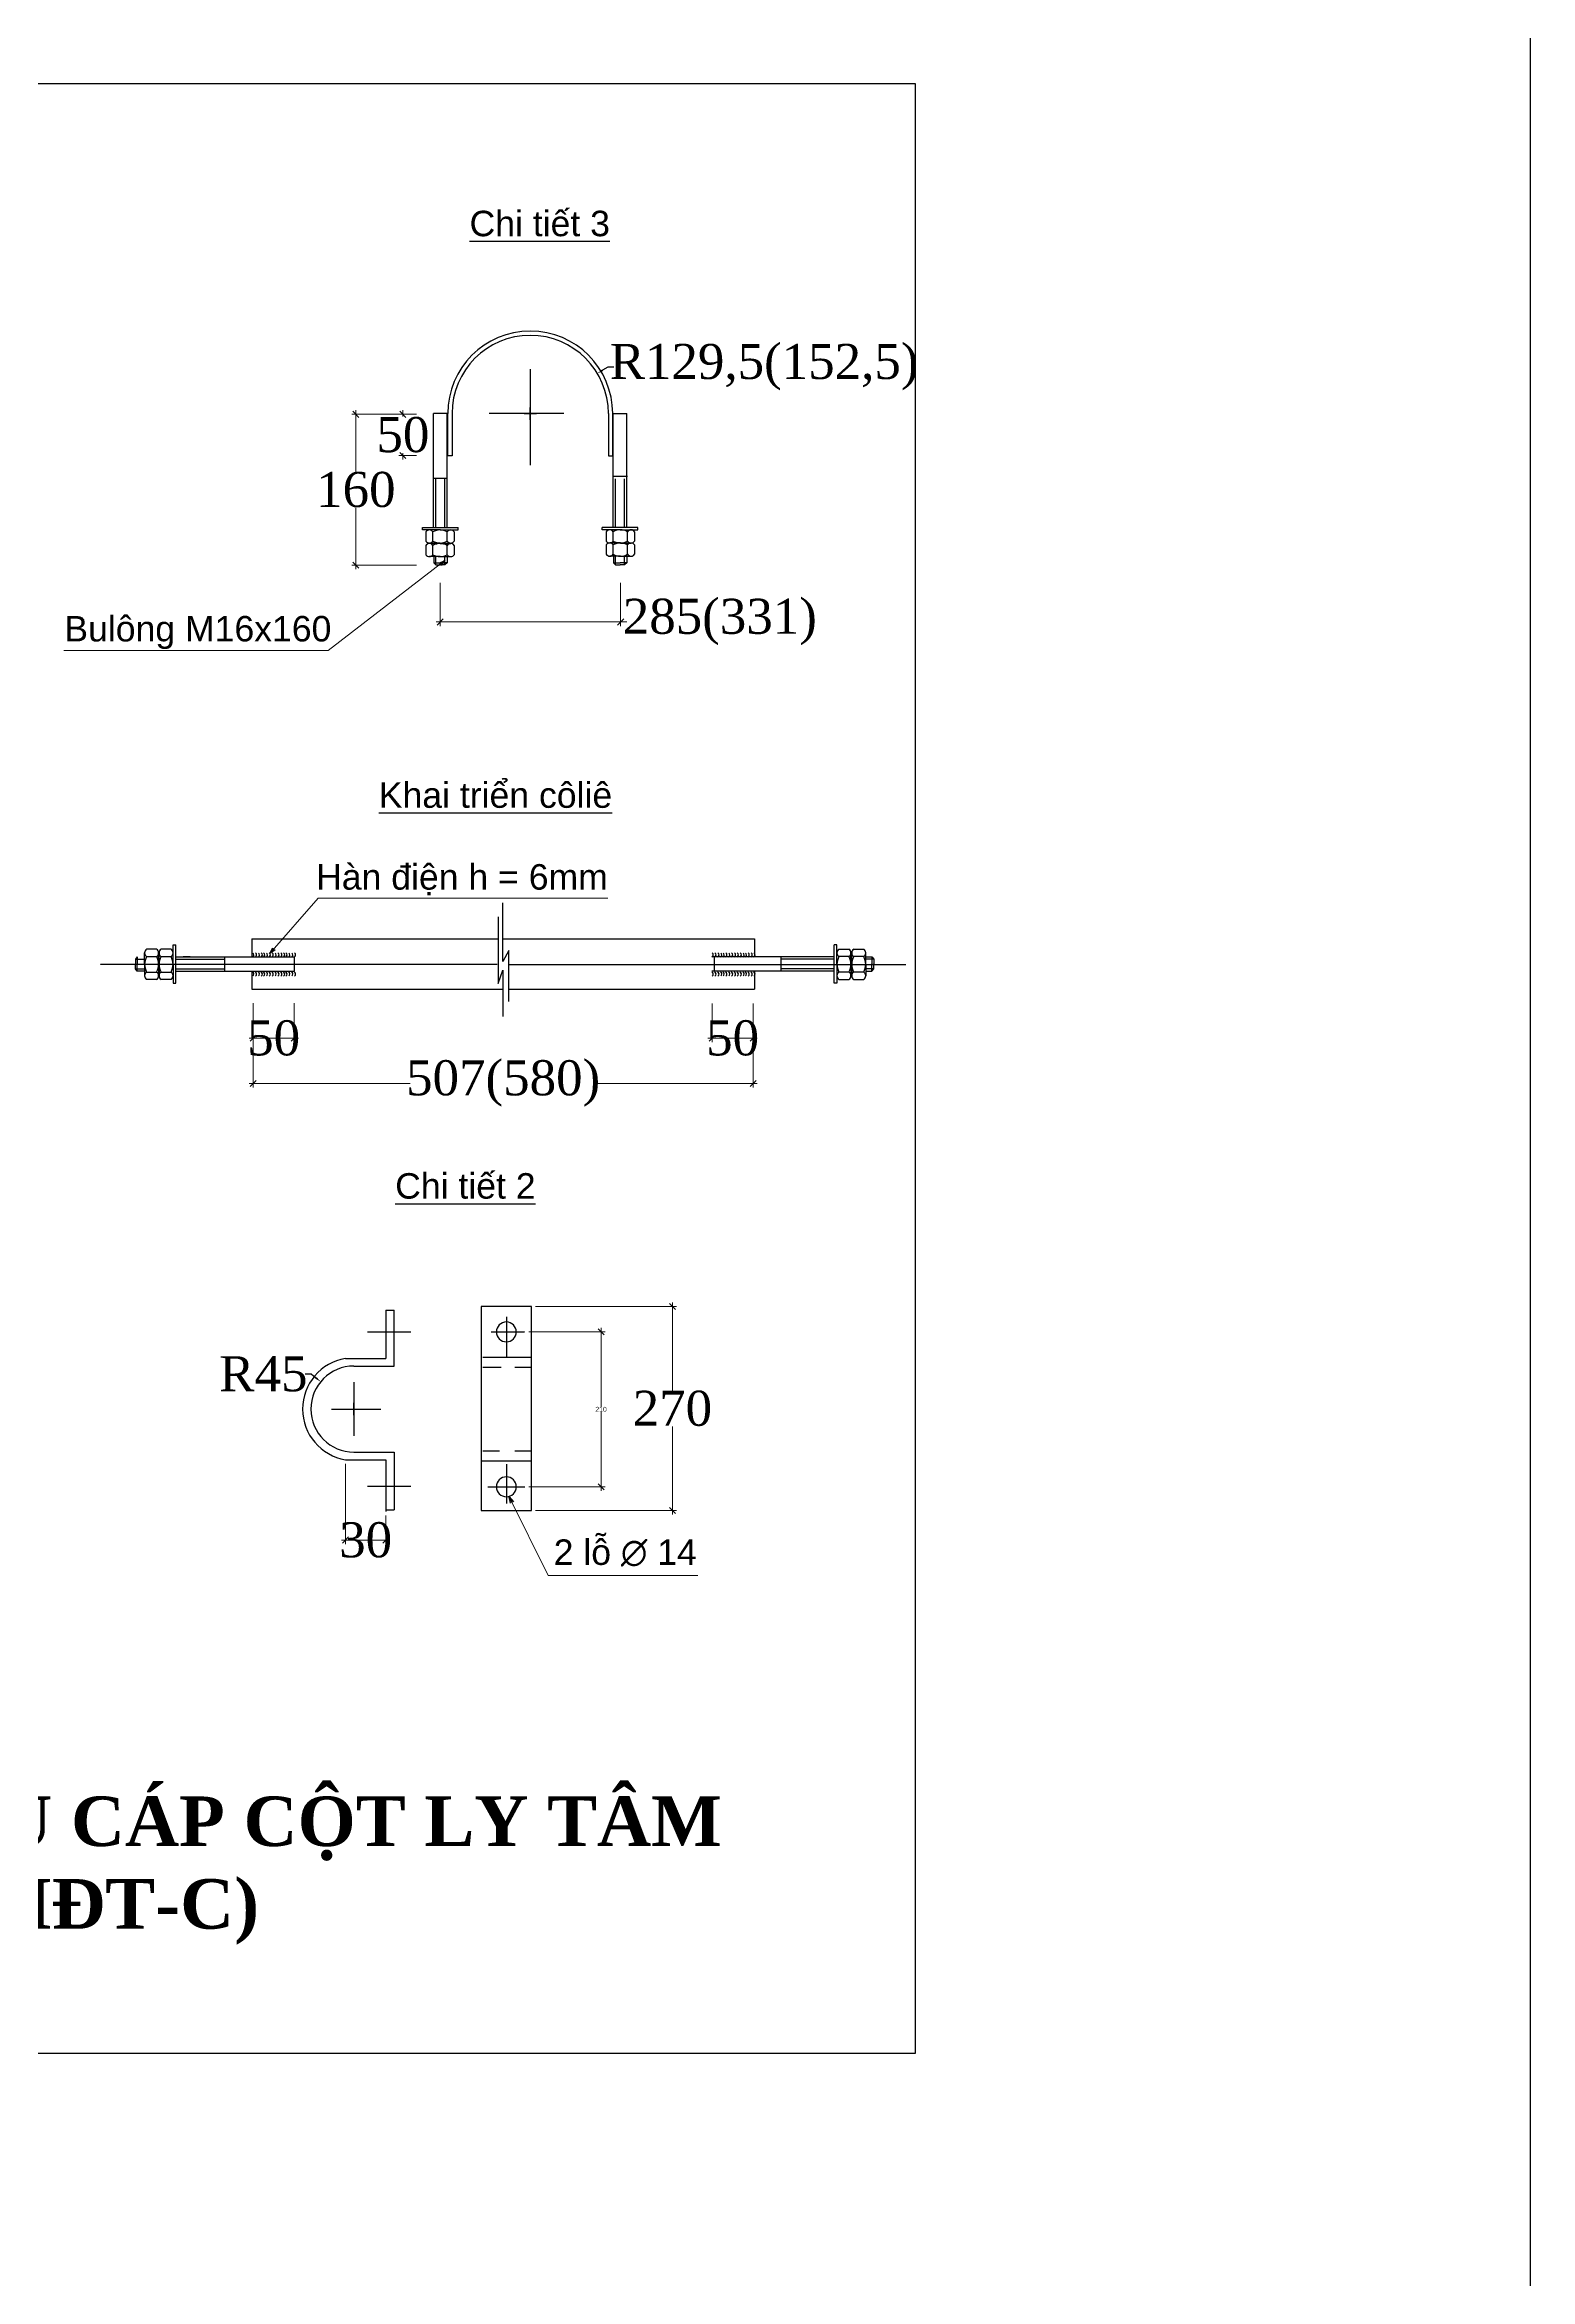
# Model space of a CAD drawing. Header units: inches. Extents: x -246336 to 136055, y -106871 to 69513.
# Drawn here: x -156607 to -152962, y -39723 to -34241 of the extents above; entities that cross this region are included whole.
import ezdxf

# ---------------------------------------------------------------- set-up
doc = ezdxf.new("R2010")
doc.units = ezdxf.units.IN
doc.header["$MEASUREMENT"] = 0
doc.linetypes.add('CENTER', pattern=[2, 1.25, -0.25, 0.25, -0.25])
doc.layers.add('kichthuoc', color=7, linetype='Continuous')
doc.styles.add('Kten', font='Vtimen.ttf')
doc.styles.get("Standard").update_dxf_attribs({"font": 'VNTIME_0.TTF', "height": 86})
doc.styles.add('VU', font='arial.ttf', dxfattribs={"height": 12})
doc.dimstyles.get("Standard").update_dxf_attribs({"dimtxt": 0.18, "dimasz": 15, "dimexe": 10, "dimexo": 10, "dimgap": 0.09, "dimtad": 0, "dimtih": 1, "dimtoh": 1, "dimdec": 0, "dimzin": 0, "dimdsep": 32, "dimtxsty": 'Standard', "dimblk": 'OBLIQUE', "dimcen": 15, "dimdle": 10, "dimclrd": 3, "dimclre": 3, "dimclrt": 3, "dimadec": 0, "dimazin": 0, "dimtfac": 1, "dimtdec": 0, "dimtofl": 0, "dimtmove": 0, "dimatfit": 3, "dimldrblk": 'OPEN30', "dimfxl": 1, "dimtolj": 1, "dimtzin": 0, "dimlwd": 0, "dimlwe": 0, "dimarcsym": 0})

# ---------------------------------------------------------------- blocks, each defined once
blk = doc.blocks.new('_OBLIQUE')
at = {"color": 0, "linetype": 'ByBlock'}
blk.add_line((-0.5, -0.5), (0.5, 0.5), dxfattribs=at)
blk = doc.blocks.new('*D255')
at = {"color": 3, "lineweight": 0}
for p, q in [((-155066.6, -37326.6), (-155066.6, -37542.7)), ((-155402.3, -37336.6), (-155056.6, -37336.6)), ((-155066.6, -37846.8), (-155066.6, -37630.7)), ((-155402.3, -37836.8), (-155056.6, -37836.8))]:
    blk.add_line(p, q, dxfattribs=at)
at = {"layer": 'Defpoints', "color": 0}
for p in [(-155412.3, -37336.6), (-155412.3, -37836.8), (-155066.6, -37836.8)]:
    blk.add_point(p, dxfattribs=at)
at = {"color": 3, "lineweight": 0, "xscale": 15, "yscale": 15, "zscale": 15}
for p, rotation in [((-155066.6, -37336.6), 90), ((-155066.6, -37836.8), 270)]:
    blk.add_blockref('_OBLIQUE', p, dxfattribs=dict(at, rotation=rotation))
at = {"color": 3, "insert": (-155066.6, -37586.7), "char_height": 86, "attachment_point": 5}
blk.add_mtext('\\A1;270', dxfattribs=at)
blk = doc.blocks.new('_Open30')
at = {"color": 0, "linetype": 'ByBlock', "lineweight": -2}
for p, q in [((-1, 0.27), (0, 0)), ((0, 0), (-1, -0.27)), ((0, 0), (-1, 0))]:
    blk.add_line(p, q, dxfattribs=at)
blk = doc.blocks.new('*D256')
at = {"color": 3, "lineweight": 0}
for p, q in [((-155418.8, -37398.7), (-155231.6, -37398.7)), ((-155241.6, -37388.7), (-155241.6, -37582.5)), ((-155241.6, -37788.7), (-155241.6, -37594.9)), ((-155418.8, -37778.7), (-155231.6, -37778.7))]:
    blk.add_line(p, q, dxfattribs=at)
at = {"layer": 'Defpoints', "color": 0}
for p in [(-155428.8, -37398.7), (-155428.8, -37778.7), (-155241.6, -37778.7)]:
    blk.add_point(p, dxfattribs=at)
at = {"color": 3, "lineweight": 0, "xscale": 15, "yscale": 15, "zscale": 15}
for p, rotation in [((-155241.6, -37398.7), 90), ((-155241.6, -37778.7), 270)]:
    blk.add_blockref('_OBLIQUE', p, dxfattribs=dict(at, rotation=rotation))
at = {"color": 3, "insert": (-155241.6, -37588.7), "char_height": 12, "attachment_point": 5, "style": 'VU'}
blk.add_mtext('\\A1;210', dxfattribs=at)
blk = doc.blocks.new('*D257')
at = {"color": 3, "lineweight": 0}
for p, q in [((-155868.5, -37722.3), (-155868.5, -37919.3)), ((-155769.8, -37849.1), (-155769.8, -37919.3)), ((-155878.5, -37909.3), (-155759.8, -37909.3))]:
    blk.add_line(p, q, dxfattribs=at)
at = {"layer": 'Defpoints', "color": 0}
for p in [(-155868.5, -37712.3), (-155769.8, -37839.1), (-155769.8, -37909.3)]:
    blk.add_point(p, dxfattribs=at)
at = {"color": 3, "lineweight": 0, "xscale": 15, "yscale": 15, "zscale": 15, "rotation": 180}
blk.add_blockref('_OBLIQUE', (-155868.5, -37909.3), dxfattribs=at)
at = {"color": 3, "lineweight": 0, "xscale": 15, "yscale": 15, "zscale": 15}
blk.add_blockref('_OBLIQUE', (-155769.8, -37909.3), dxfattribs=at)
at = {"color": 3, "insert": (-155819.1, -37909.3), "char_height": 86, "attachment_point": 5}
blk.add_mtext('\\A1;30', dxfattribs=at)
blk = doc.blocks.new('*D258')
at = {"color": 8, "linetype": 'ByBlock', "lineweight": 0}
for p, q in [((-156095.3, -36592.7), (-156095.3, -36799.3)), ((-154868.3, -36592.7), (-154868.3, -36799.3)), ((-156105.3, -36789.3), (-155710.1, -36789.3)), ((-154858.3, -36789.3), (-155253.5, -36789.3))]:
    blk.add_line(p, q, dxfattribs=at)
at = {"layer": 'Defpoints', "color": 0, "linetype": 'ByBlock'}
for p in [(-156095.3, -36582.7), (-154868.3, -36582.7), (-154868.3, -36789.3)]:
    blk.add_point(p, dxfattribs=at)
at = {"color": 8, "linetype": 'ByBlock', "lineweight": 0, "xscale": 15, "yscale": 15, "zscale": 15, "rotation": 180}
blk.add_blockref('_OBLIQUE', (-156095.3, -36789.3), dxfattribs=at)
at = {"color": 8, "linetype": 'ByBlock', "lineweight": 0, "xscale": 15, "yscale": 15, "zscale": 15}
blk.add_blockref('_OBLIQUE', (-154868.3, -36789.3), dxfattribs=at)
at = {"color": 3, "linetype": 'ByBlock', "insert": (-155481.8, -36789.3), "char_height": 86, "attachment_point": 5}
blk.add_mtext('\\A1;507(580)', dxfattribs=at)
blk = doc.blocks.new('*D261')
at = {"color": 8}
for p, q in [((-155967.7, -37501.9), (-155952.7, -37501.9)), ((-155952.7, -37501.9), (-155941.1, -37511.4)), ((-155862.9, -37588), (-155832.9, -37588)), ((-155847.9, -37603), (-155847.9, -37573))]:
    blk.add_line(p, q, dxfattribs=at)
blk.add_solid([(-155939.5, -37509.5), (-155942.7, -37513.4), (-155929.5, -37521)], dxfattribs=at)
at = {"layer": 'Defpoints', "color": 0}
for p in [(-155929.5, -37521), (-155847.9, -37588)]:
    blk.add_point(p, dxfattribs=at)
at = {"color": 3, "insert": (-156070.1, -37501.9), "char_height": 86, "attachment_point": 5}
blk.add_mtext('\\A1;R45', dxfattribs=at)
blk = doc.blocks.new('*D262')
at = {"color": 8, "linetype": 'ByBlock', "lineweight": 0}
for p, q in [((-156095.3, -36592.6), (-156095.3, -36688)), ((-155994.3, -36592.6), (-155994.3, -36688)), ((-156105.3, -36678), (-155984.3, -36678))]:
    blk.add_line(p, q, dxfattribs=at)
at = {"layer": 'Defpoints', "color": 0, "linetype": 'ByBlock'}
for p in [(-156095.3, -36582.6), (-155994.3, -36582.6), (-155994.3, -36678)]:
    blk.add_point(p, dxfattribs=at)
at = {"color": 8, "linetype": 'ByBlock', "lineweight": 0, "xscale": 15, "yscale": 15, "zscale": 15, "rotation": 180}
blk.add_blockref('_OBLIQUE', (-156095.3, -36678), dxfattribs=at)
at = {"color": 8, "linetype": 'ByBlock', "lineweight": 0, "xscale": 15, "yscale": 15, "zscale": 15}
blk.add_blockref('_OBLIQUE', (-155994.3, -36678), dxfattribs=at)
at = {"color": 3, "linetype": 'ByBlock', "insert": (-156044.8, -36678), "char_height": 86, "attachment_point": 5}
blk.add_mtext('\\A1;50', dxfattribs=at)
blk = doc.blocks.new('*D246')
at = {"color": 8, "linetype": 'ByBlock', "lineweight": 0}
for p, q in [((-154969.3, -36592.9), (-154969.3, -36688)), ((-154868.3, -36592.9), (-154868.3, -36688)), ((-154858.3, -36678), (-154979.3, -36678))]:
    blk.add_line(p, q, dxfattribs=at)
at = {"layer": 'Defpoints', "color": 0, "linetype": 'ByBlock'}
for p in [(-154969.3, -36582.9), (-154868.3, -36582.9), (-154969.3, -36678)]:
    blk.add_point(p, dxfattribs=at)
at = {"color": 8, "linetype": 'ByBlock', "lineweight": 0, "xscale": 15, "yscale": 15, "zscale": 15, "rotation": 180}
blk.add_blockref('_OBLIQUE', (-154969.3, -36678), dxfattribs=at)
at = {"color": 8, "linetype": 'ByBlock', "lineweight": 0, "xscale": 15, "yscale": 15, "zscale": 15}
blk.add_blockref('_OBLIQUE', (-154868.3, -36678), dxfattribs=at)
at = {"color": 3, "linetype": 'ByBlock', "insert": (-154918.8, -36678), "char_height": 86, "attachment_point": 5}
blk.add_mtext('\\A1;50', dxfattribs=at)
blk = doc.blocks.new('*D247')
at = {"color": 8, "linetype": 'ByBlock'}
for p, q in [((-155225, -35031.9), (-155237.9, -35039.6)), ((-155210, -35031.9), (-155225, -35031.9)), ((-155415.4, -35161), (-155415.4, -35131)), ((-155430.4, -35146), (-155400.4, -35146))]:
    blk.add_line(p, q, dxfattribs=at)
blk.add_solid([(-155239.2, -35037.4), (-155236.6, -35041.7), (-155250.7, -35047.3)], dxfattribs=at)
at = {"layer": 'Defpoints', "color": 0, "linetype": 'ByBlock'}
for p in [(-155250.7, -35047.3), (-155415.4, -35146)]:
    blk.add_point(p, dxfattribs=at)
at = {"color": 3, "linetype": 'ByBlock', "insert": (-154841.7, -35031.9), "char_height": 86, "attachment_point": 5}
blk.add_mtext('\\A1;R129,5(152,5)', dxfattribs=at)
blk = doc.blocks.new('*D248')
at = {"color": 8, "linetype": 'ByBlock', "lineweight": 0}
for p, q in [((-155636.3, -35561.3), (-155636.3, -35667.1)), ((-155193.6, -35561.3), (-155193.6, -35667.1)), ((-155646.3, -35657.1), (-155193.6, -35657.1)), ((-155193.6, -35657.1), (-155178.6, -35657.1))]:
    blk.add_line(p, q, dxfattribs=at)
at = {"layer": 'Defpoints', "color": 0, "linetype": 'ByBlock'}
for p in [(-155636.3, -35551.3), (-155193.6, -35551.3), (-155193.6, -35657.1)]:
    blk.add_point(p, dxfattribs=at)
at = {"color": 8, "linetype": 'ByBlock', "lineweight": 0, "xscale": 15, "yscale": 15, "zscale": 15, "rotation": 180}
blk.add_blockref('_OBLIQUE', (-155636.3, -35657.1), dxfattribs=at)
at = {"color": 8, "linetype": 'ByBlock', "lineweight": 0, "xscale": 15, "yscale": 15, "zscale": 15}
blk.add_blockref('_OBLIQUE', (-155193.6, -35657.1), dxfattribs=at)
at = {"color": 3, "linetype": 'ByBlock', "insert": (-154950.2, -35657.1), "char_height": 86, "attachment_point": 5}
blk.add_mtext('\\A1;285(331)', dxfattribs=at)
blk = doc.blocks.new('*D249')
at = {"color": 8, "linetype": 'ByBlock', "lineweight": 0}
for p, q in [((-155843.2, -35137.6), (-155843.2, -35288.2)), ((-155694.5, -35147.6), (-155853.2, -35147.6)), ((-155843.2, -35527.7), (-155843.2, -35377)), ((-155694.5, -35517.7), (-155853.2, -35517.7))]:
    blk.add_line(p, q, dxfattribs=at)
at = {"layer": 'Defpoints', "color": 0, "linetype": 'ByBlock'}
for p in [(-155684.5, -35147.6), (-155843.2, -35517.7), (-155684.5, -35517.7)]:
    blk.add_point(p, dxfattribs=at)
at = {"color": 8, "linetype": 'ByBlock', "lineweight": 0, "xscale": 15, "yscale": 15, "zscale": 15}
for p, rotation in [((-155843.2, -35147.6), 90), ((-155843.2, -35517.7), 270)]:
    blk.add_blockref('_OBLIQUE', p, dxfattribs=dict(at, rotation=rotation))
at = {"color": 3, "linetype": 'ByBlock', "insert": (-155843.2, -35332.6), "char_height": 86, "attachment_point": 5}
blk.add_mtext('\\A1;160', dxfattribs=at)
blk = doc.blocks.new('*D250')
at = {"color": 8, "linetype": 'ByBlock', "lineweight": 0}
for p, q in [((-155727.7, -35137.6), (-155727.7, -35153.3)), ((-155694.4, -35147.6), (-155737.7, -35147.6)), ((-155694.4, -35248.5), (-155737.7, -35248.5)), ((-155727.7, -35258.5), (-155727.7, -35242.8))]:
    blk.add_line(p, q, dxfattribs=at)
at = {"layer": 'Defpoints', "color": 0, "linetype": 'ByBlock'}
for p in [(-155684.4, -35147.6), (-155727.7, -35248.5), (-155684.4, -35248.5)]:
    blk.add_point(p, dxfattribs=at)
at = {"color": 8, "linetype": 'ByBlock', "lineweight": 0, "xscale": 15, "yscale": 15, "zscale": 15}
for p, rotation in [((-155727.7, -35147.6), 90), ((-155727.7, -35248.5), 270)]:
    blk.add_blockref('_OBLIQUE', p, dxfattribs=dict(at, rotation=rotation))
at = {"color": 3, "linetype": 'ByBlock', "insert": (-155727.7, -35198.1), "char_height": 86, "attachment_point": 5}
blk.add_mtext('\\A1;50', dxfattribs=at)

msp = doc.modelspace()

# ---------------------------------------------------------------- linework, layer by layer
at = {"color": 1}
msp.add_line((-158848.649, -34335.837), (-154470.802, -34335.837), dxfattribs=at)
at = {"color": 4, "linetype": 'CENTER'}
for p, q in [((-155415.364, -35037.054), (-155415.364, -35272.561)), ((-155333.14, -35145.978), (-155515.995, -35145.978)), ((-155496.718, -36497.416), (-156470.855, -36497.416)), ((-155467.883, -36497.416), (-154493.746, -36497.416))]:
    msp.add_line(p, q, dxfattribs=at)
for p, q in [((-155652.317, -35425.189), (-155652.317, -35145.876)), ((-155619.117, -35145.876), (-155652.317, -35145.876)), ((-155619.117, -35425.189), (-155619.117, -35145.876)), ((-155617.676, -35249.728), (-155617.676, -35145.978)), ((-155607.301, -35145.978), (-155607.301, -35249.728)), ((-155223.426, -35145.978), (-155223.426, -35249.728)), ((-155213.051, -35249.728), (-155213.051, -35145.978)), ((-155211.61, -35424.938), (-155211.61, -35145.876)), ((-155211.61, -35145.876), (-155178.41, -35145.876)), ((-155178.41, -35424.938), (-155178.41, -35145.876)), ((-155607.301, -35249.728), (-155617.676, -35249.728)), ((-155223.426, -35249.728), (-155213.051, -35249.728)), ((-155679.436, -35425.189), (-155591.999, -35425.189)), ((-155679.436, -35431.457), (-155679.436, -35425.189)), ((-155635.717, -35431.457), (-155679.436, -35431.457)), ((-155671.259, -35435.961), (-155671.259, -35458.794)), ((-155636.522, -35431.297), (-155662.698, -35431.297)), ((-155636.522, -35463.458), (-155662.698, -35463.458)), ((-155636.522, -35464.67), (-155662.698, -35464.67)), ((-155654.114, -35458.794), (-155654.114, -35435.961)), ((-155654.114, -35458.794), (-155654.114, -35435.961)), ((-155636.522, -35431.297), (-155610.346, -35431.297)), ((-155636.522, -35463.458), (-155610.346, -35463.458)), ((-155636.522, -35464.67), (-155610.346, -35464.67)), ((-155635.717, -35431.457), (-155591.999, -35431.457)), ((-155618.93, -35458.794), (-155618.93, -35435.961)), ((-155601.785, -35435.961), (-155601.785, -35458.794)), ((-155591.999, -35431.457), (-155591.999, -35425.189)), ((-155238.728, -35431.206), (-155238.728, -35424.938)), ((-155151.291, -35424.938), (-155238.728, -35424.938)), ((-155195.01, -35431.206), (-155238.728, -35431.206)), ((-155228.942, -35435.709), (-155228.942, -35458.543)), ((-155228.942, -35468.165), (-155228.942, -35490.998)), ((-155194.205, -35431.045), (-155220.381, -35431.045)), ((-155194.205, -35463.207), (-155220.381, -35463.207)), ((-155194.205, -35463.5), (-155220.381, -35463.5)), ((-155211.797, -35458.543), (-155211.797, -35435.709)), ((-155211.797, -35490.998), (-155211.797, -35468.165)), ((-155195.01, -35431.206), (-155151.291, -35431.206)), ((-155194.205, -35431.045), (-155168.029, -35431.045)), ((-155194.205, -35463.207), (-155168.029, -35463.207)), ((-155194.205, -35463.5), (-155168.029, -35463.5)), ((-155176.613, -35458.543), (-155176.613, -35435.709)), ((-155176.613, -35458.543), (-155176.613, -35435.709)), ((-155176.613, -35490.998), (-155176.613, -35468.165)), ((-155176.613, -35490.998), (-155176.613, -35468.165)), ((-155159.468, -35435.709), (-155159.468, -35458.543)), ((-155159.468, -35468.165), (-155159.468, -35490.998)), ((-155151.291, -35431.206), (-155151.291, -35424.938)), ((-155671.259, -35469.334), (-155671.259, -35492.167)), ((-155636.522, -35496.831), (-155662.698, -35496.831)), ((-155654.114, -35492.167), (-155654.114, -35469.334)), ((-155654.114, -35492.167), (-155654.114, -35469.334)), ((-155651.941, -35496.375), (-155651.941, -35512.369)), ((-155651.941, -35512.369), (-155646.846, -35516.73)), ((-155651.941, -35512.369), (-155635.717, -35512.369)), ((-155646.846, -35516.73), (-155635.717, -35516.73)), ((-155636.522, -35496.831), (-155610.346, -35496.831)), ((-155619.494, -35512.369), (-155635.717, -35512.369)), ((-155624.589, -35516.73), (-155635.717, -35516.73)), ((-155619.494, -35512.369), (-155624.589, -35516.73)), ((-155619.494, -35496.375), (-155619.494, -35512.369)), ((-155618.93, -35492.167), (-155618.93, -35469.334)), ((-155601.785, -35469.334), (-155601.785, -35492.167)), ((-155194.205, -35495.662), (-155220.381, -35495.662)), ((-155211.233, -35496.375), (-155211.233, -35512.369)), ((-155211.233, -35512.369), (-155206.139, -35516.73)), ((-155211.233, -35512.369), (-155195.01, -35512.369)), ((-155206.139, -35516.73), (-155195.01, -35516.73)), ((-155178.786, -35512.369), (-155195.01, -35512.369)), ((-155183.881, -35516.73), (-155195.01, -35516.73)), ((-155194.205, -35495.662), (-155168.029, -35495.662)), ((-155178.786, -35512.369), (-155183.881, -35516.73)), ((-155178.786, -35496.375), (-155178.786, -35512.369)), ((-156291.706, -36496.151), (-156291.706, -36449.318)), ((-156291.706, -36449.318), (-156284.992, -36449.318)), ((-156284.992, -36542.983), (-156284.992, -36449.318)), ((-156098.254, -36434.469), (-155494.193, -36434.469)), ((-156098.254, -36434.469), (-156098.254, -36478.368)), ((-155482.3, -36434.469), (-154864.909, -36434.469)), ((-154864.909, -36434.469), (-154864.909, -36478.368)), ((-154669.555, -36542.983), (-154669.555, -36449.318)), ((-154662.841, -36449.318), (-154669.555, -36449.318)), ((-154662.841, -36496.151), (-154662.841, -36449.318)), ((-156379.41, -36478.771), (-156384.083, -36484.229)), ((-156384.083, -36484.229), (-156384.083, -36496.151)), ((-156384.083, -36508.072), (-156384.083, -36496.151)), ((-156379.41, -36513.53), (-156384.083, -36508.072)), ((-156379.41, -36478.771), (-156379.41, -36496.151)), ((-156379.41, -36513.53), (-156379.41, -36496.151)), ((-156361.573, -36497.013), (-156361.573, -36468.972)), ((-156361.573, -36497.013), (-156361.573, -36525.054)), ((-156332.116, -36459.801), (-156356.576, -36459.801)), ((-156356.576, -36478.168), (-156332.116, -36478.168)), ((-156327.12, -36497.013), (-156327.12, -36468.972)), ((-156327.12, -36497.013), (-156327.12, -36525.054)), ((-156325.988, -36497.013), (-156325.988, -36468.972)), ((-156325.988, -36497.013), (-156325.988, -36525.054)), ((-156296.531, -36459.801), (-156320.991, -36459.801)), ((-156320.991, -36478.168), (-156296.531, -36478.168)), ((-156291.706, -36496.151), (-156291.706, -36542.983)), ((-156291.535, -36497.013), (-156291.535, -36468.972)), ((-156291.535, -36497.013), (-156291.535, -36525.054)), ((-156284.992, -36478.368), (-155994.859, -36478.368)), ((-156249.75, -36478.771), (-156266.882, -36478.771)), ((-155994.859, -36478.368), (-155994.859, -36513.933)), ((-154669.555, -36478.368), (-154969.742, -36478.368)), ((-154964.379, -36478.368), (-154964.379, -36513.933)), ((-154663.013, -36497.013), (-154663.013, -36468.972)), ((-154663.013, -36497.013), (-154663.013, -36525.054)), ((-154662.841, -36496.151), (-154662.841, -36542.983)), ((-154658.016, -36459.801), (-154633.556, -36459.801)), ((-154633.556, -36478.168), (-154658.016, -36478.168)), ((-154628.56, -36497.013), (-154628.56, -36468.972)), ((-154628.56, -36497.013), (-154628.56, -36525.054)), ((-154626.774, -36497.013), (-154626.774, -36468.972)), ((-154626.774, -36497.013), (-154626.774, -36525.054)), ((-154621.778, -36459.801), (-154597.318, -36459.801)), ((-154597.318, -36478.168), (-154621.778, -36478.168)), ((-154592.322, -36497.013), (-154592.322, -36468.972)), ((-154592.322, -36478.771), (-154577.141, -36478.771)), ((-154592.322, -36497.013), (-154592.322, -36525.054)), ((-154577.141, -36478.771), (-154572.468, -36484.229)), ((-154577.141, -36478.771), (-154577.141, -36496.151)), ((-154577.141, -36513.53), (-154577.141, -36496.151)), ((-154577.141, -36513.53), (-154572.468, -36508.072)), ((-154572.468, -36484.229), (-154572.468, -36496.151)), ((-154572.468, -36508.072), (-154572.468, -36496.151)), ((-156362.278, -36513.53), (-156379.41, -36513.53)), ((-156356.576, -36515.858), (-156332.116, -36515.858)), ((-156356.576, -36515.858), (-156332.116, -36515.858)), ((-156332.116, -36534.225), (-156356.576, -36534.225)), ((-156320.991, -36515.858), (-156296.531, -36515.858)), ((-156320.991, -36515.858), (-156296.531, -36515.858)), ((-156296.531, -36534.225), (-156320.991, -36534.225)), ((-156291.706, -36542.983), (-156284.992, -36542.983)), ((-156284.992, -36513.933), (-155994.859, -36513.933)), ((-156098.254, -36513.933), (-156098.254, -36557.803)), ((-156098.254, -36557.803), (-155482.3, -36557.803)), ((-155467.883, -36557.803), (-154864.909, -36557.803)), ((-154669.555, -36513.933), (-154969.742, -36513.933)), ((-154864.909, -36513.933), (-154864.909, -36557.803)), ((-154662.841, -36542.983), (-154669.555, -36542.983)), ((-154633.556, -36515.858), (-154658.016, -36515.858)), ((-154633.556, -36515.858), (-154658.016, -36515.858)), ((-154658.016, -36534.225), (-154633.556, -36534.225)), ((-154597.318, -36515.858), (-154621.778, -36515.858)), ((-154597.318, -36515.858), (-154621.778, -36515.858)), ((-154621.778, -36534.225), (-154597.318, -36534.225)), ((-154592.322, -36513.53), (-154577.141, -36513.53)), ((-155769.806, -37345.178), (-155769.806, -37463.787)), ((-155769.806, -37345.178), (-155749.251, -37345.178)), ((-155749.251, -37482.411), (-155749.251, -37345.178)), ((-155535.64, -37336.582), (-155535.64, -37836.832)), ((-155412.307, -37336.582), (-155535.64, -37336.582)), ((-155412.307, -37836.832), (-155412.307, -37336.582)), ((-155868.473, -37463.787), (-155769.806, -37463.787)), ((-155847.917, -37482.411), (-155749.251, -37482.411)), ((-155531.529, -37460.678), (-155412.307, -37460.678)), ((-155868.473, -37712.285), (-155769.806, -37712.285)), ((-155847.917, -37693.661), (-155749.251, -37693.661)), ((-155769.806, -37712.285), (-155769.806, -37839.11)), ((-155749.251, -37693.661), (-155749.251, -37835.002)), ((-155535.64, -37715.394), (-155412.307, -37715.394)), ((-155769.806, -37835.002), (-155749.251, -37835.002)), ((-155535.64, -37836.832), (-155412.307, -37836.832))]:
    msp.add_line(p, q)
at = {"color": 4}
for p, q in [((-155176.815, -35299.98), (-155210.015, -35299.98)), ((-155653.912, -35304.328), (-155620.712, -35304.328)), ((-155646.846, -35425.189), (-155646.846, -35305.54)), ((-155624.589, -35425.189), (-155624.589, -35305.54)), ((-155206.139, -35424.938), (-155206.139, -35305.54)), ((-155183.881, -35424.938), (-155183.881, -35305.54)), ((-155646.846, -35516.73), (-155646.846, -35496.318)), ((-155624.589, -35516.73), (-155624.589, -35496.318)), ((-155206.139, -35516.73), (-155206.139, -35496.318)), ((-155183.881, -35516.73), (-155183.881, -35496.318)), ((-155494.193, -36380.775), (-155494.193, -36544.122)), ((-155482.3, -36489.809), (-155482.3, -36346.095)), ((-156384.083, -36484.229), (-156362.216, -36484.229)), ((-156384.083, -36508.072), (-156362.216, -36508.072)), ((-156284.992, -36484.229), (-156165.898, -36484.229)), ((-156284.992, -36508.072), (-156165.898, -36508.072)), ((-156164.599, -36513.933), (-156164.599, -36478.368)), ((-155467.883, -36462.7), (-155482.3, -36489.809)), ((-155467.883, -36588.446), (-155467.883, -36462.7)), ((-154800.001, -36513.933), (-154800.001, -36478.368)), ((-154669.555, -36484.229), (-154798.703, -36484.229)), ((-154669.555, -36508.072), (-154798.703, -36508.072)), ((-154572.468, -36484.229), (-154592.322, -36484.229)), ((-154572.468, -36508.072), (-154592.322, -36508.072)), ((-155494.193, -36544.122), (-155482.3, -36511.034))]:
    msp.add_line(p, q, dxfattribs=at)
at = {"color": 8, "linetype": 'CENTER'}
for p, q in [((-155473.973, -37361.74), (-155473.973, -37461.185)), ((-155510.973, -37398.715), (-155428.751, -37398.715)), ((-155473.973, -37723.018), (-155473.973, -37819.805))]:
    msp.add_line(p, q, dxfattribs=at)
at = {"color": 8}
for p, q in [((-155815.028, -37398.586), (-155708.14, -37398.586)), ((-155531.529, -37485.328), (-155486.307, -37485.328)), ((-155453.418, -37485.328), (-155412.307, -37485.328)), ((-155847.917, -37522.303), (-155847.917, -37653.769)), ((-155903.175, -37588.036), (-155782.14, -37588.036)), ((-155531.529, -37690.744), (-155490.418, -37690.744)), ((-155453.418, -37690.744), (-155412.307, -37690.744))]:
    msp.add_line(p, q, dxfattribs=at)
at = {"color": 9}
for p, q in [((-155815.028, -37777.486), (-155708.14, -37777.486)), ((-155519.195, -37778.722), (-155428.751, -37778.722))]:
    msp.add_line(p, q, dxfattribs=at)
for points in [[(-180025.769, -30229.036), (-152961.77, -30229.036), (-152961.77, -49224.345), (-180025.769, -49224.345)], [(-158848.649, -34335.837), (-154470.802, -34335.837), (-154470.802, -39168.908), (-158848.649, -39168.908)]]:
    msp.add_lwpolyline(points, close=True)
for centre, radius, start, end in [((-155415.364, -35145.978), 202.312, 0, 180), ((-155415.364, -35145.978), 191.938, 0, 180), ((-155662.687, -35441.507), 10.21, 32.902195, 147.097805), ((-155662.687, -35453.248), 10.21, 212.902195, 327.097805), ((-155662.687, -35474.88), 10.21, 32.902195, 147.097805), ((-155636.522, -35466.806), 35.509, 60.302264, 119.697736), ((-155636.522, -35427.949), 35.509, 240.302264, 299.697736), ((-155636.522, -35427.949), 35.509, 240.302264, 299.697736), ((-155636.522, -35500.179), 35.509, 60.302264, 119.697736), ((-155610.357, -35441.507), 10.21, 32.902195, 147.097805), ((-155610.357, -35453.248), 10.21, 212.902195, 327.097805), ((-155610.357, -35474.88), 10.21, 32.902195, 147.097805), ((-155220.37, -35441.256), 10.21, 32.902195, 147.097805), ((-155220.37, -35452.996), 10.21, 212.902195, 327.097805), ((-155220.37, -35473.711), 10.21, 32.902195, 147.097805), ((-155194.205, -35466.554), 35.509, 60.302264, 119.697736), ((-155194.205, -35427.698), 35.509, 240.302264, 299.697736), ((-155194.205, -35427.698), 35.509, 240.302264, 299.697736), ((-155194.205, -35499.009), 35.509, 60.302264, 119.697736), ((-155168.04, -35441.256), 10.21, 32.902195, 147.097805), ((-155168.04, -35452.996), 10.21, 212.902195, 327.097805), ((-155168.04, -35473.711), 10.21, 32.902195, 147.097805), ((-155662.687, -35486.621), 10.21, 212.902195, 327.097805), ((-155636.522, -35461.322), 35.509, 240.302264, 299.697736), ((-155636.522, -35461.322), 35.509, 240.302264, 299.697736), ((-155610.357, -35486.621), 10.21, 212.902195, 327.097805), ((-155220.37, -35485.452), 10.21, 212.902195, 327.097805), ((-155194.205, -35460.153), 35.509, 240.302264, 299.697736), ((-155194.205, -35460.153), 35.509, 240.302264, 299.697736), ((-155168.04, -35485.452), 10.21, 212.902195, 327.097805), ((-156350.635, -36468.984), 10.938, 122.902195, 237.097805), ((-156323.534, -36497.013), 38.039, 150.302264, 209.697736), ((-156323.534, -36497.013), 38.039, 150.302264, 209.697736), ((-156338.058, -36468.984), 10.938, 302.902195, 57.097805), ((-156365.159, -36497.013), 38.039, 330.302264, 29.697736), ((-156315.05, -36468.984), 10.938, 122.902195, 237.097805), ((-156287.949, -36497.013), 38.039, 150.302264, 209.697736), ((-156287.949, -36497.013), 38.039, 150.302264, 209.697736), ((-156302.473, -36468.984), 10.938, 302.902195, 57.097805), ((-156329.573, -36497.013), 38.039, 330.302264, 29.697736), ((-156098.386, -36473.742), 4.861, 284.76888, 64.398579), ((-156091.465, -36473.742), 4.861, 284.76888, 64.398579), ((-156084.297, -36473.742), 4.861, 284.76888, 64.398579), ((-156077.375, -36473.742), 4.861, 284.76888, 64.398579), ((-156071.69, -36473.742), 4.861, 284.76888, 64.398579), ((-156064.769, -36473.742), 4.861, 284.76888, 64.398579), ((-156057.6, -36473.742), 4.861, 284.76888, 64.398579), ((-156050.679, -36473.742), 4.861, 284.76888, 64.398579), ((-156043.51, -36473.742), 4.861, 284.76888, 64.398579), ((-156036.589, -36473.742), 4.861, 284.76888, 64.398579), ((-156029.421, -36473.742), 4.861, 284.76888, 64.398579), ((-156022.499, -36473.742), 4.861, 284.76888, 64.398579), ((-156016.814, -36473.742), 4.861, 284.76888, 64.398579), ((-156009.893, -36473.742), 4.861, 284.76888, 64.398579), ((-156002.724, -36473.742), 4.861, 284.76888, 64.398579), ((-155995.803, -36473.742), 4.861, 284.76888, 64.398579), ((-154971.187, -36473.742), 4.861, 284.76888, 64.398579), ((-154964.265, -36473.742), 4.861, 284.76888, 64.398579), ((-154957.097, -36473.742), 4.861, 284.76888, 64.398579), ((-154950.176, -36473.742), 4.861, 284.76888, 64.398579), ((-154944.49, -36473.742), 4.861, 284.76888, 64.398579), ((-154937.569, -36473.742), 4.861, 284.76888, 64.398579), ((-154930.401, -36473.742), 4.861, 284.76888, 64.398579), ((-154923.479, -36473.742), 4.861, 284.76888, 64.398579), ((-154916.311, -36473.742), 4.861, 284.76888, 64.398579), ((-154909.39, -36473.742), 4.861, 284.76888, 64.398579), ((-154902.221, -36473.742), 4.861, 284.76888, 64.398579), ((-154895.3, -36473.742), 4.861, 284.76888, 64.398579), ((-154889.614, -36473.742), 4.861, 284.76888, 64.398579), ((-154882.693, -36473.742), 4.861, 284.76888, 64.398579), ((-154875.525, -36473.742), 4.861, 284.76888, 64.398579), ((-154868.603, -36473.742), 4.861, 284.76888, 64.398579), ((-154652.075, -36468.984), 10.938, 122.902195, 237.097805), ((-154624.974, -36497.013), 38.039, 150.302264, 209.697736), ((-154639.498, -36468.984), 10.938, 302.902195, 57.097805), ((-154666.599, -36497.013), 38.039, 330.302264, 29.697736), ((-154666.599, -36497.013), 38.039, 330.302264, 29.697736), ((-154615.836, -36468.984), 10.938, 122.902195, 237.097805), ((-154588.736, -36497.013), 38.039, 150.302264, 209.697736), ((-154603.259, -36468.984), 10.938, 302.902195, 57.097805), ((-154630.36, -36497.013), 38.039, 330.302264, 29.697736), ((-154630.36, -36497.013), 38.039, 0, 29.697736), ((-156350.635, -36525.041), 10.938, 122.902195, 237.097805), ((-156338.058, -36525.041), 10.938, 302.902195, 57.097805), ((-156315.05, -36525.041), 10.938, 122.902195, 237.097805), ((-156302.473, -36525.041), 10.938, 302.902195, 57.097805), ((-156098.386, -36521.091), 4.861, 295.601421, 75.23112), ((-156091.465, -36521.091), 4.861, 295.601421, 75.23112), ((-156084.297, -36521.091), 4.861, 295.601421, 75.23112), ((-156077.375, -36521.091), 4.861, 295.601421, 75.23112), ((-156071.69, -36521.091), 4.861, 295.601421, 75.23112), ((-156064.769, -36521.091), 4.861, 295.601421, 75.23112), ((-156057.6, -36521.091), 4.861, 295.601421, 75.23112), ((-156050.679, -36521.091), 4.861, 295.601421, 75.23112), ((-156043.51, -36521.091), 4.861, 295.601421, 75.23112), ((-156036.589, -36521.091), 4.861, 295.601421, 75.23112), ((-156029.421, -36521.091), 4.861, 295.601421, 75.23112), ((-156022.499, -36521.091), 4.861, 295.601421, 75.23112), ((-156016.814, -36521.091), 4.861, 295.601421, 75.23112), ((-156009.893, -36521.091), 4.861, 295.601421, 75.23112), ((-156002.724, -36521.091), 4.861, 295.601421, 75.23112), ((-155995.803, -36521.091), 4.861, 295.601421, 75.23112), ((-154971.187, -36521.091), 4.861, 295.601421, 75.23112), ((-154964.265, -36521.091), 4.861, 295.601421, 75.23112), ((-154957.097, -36521.091), 4.861, 295.601421, 75.23112), ((-154950.176, -36521.091), 4.861, 295.601421, 75.23112), ((-154944.49, -36521.091), 4.861, 295.601421, 75.23112), ((-154937.569, -36521.091), 4.861, 295.601421, 75.23112), ((-154930.401, -36521.091), 4.861, 295.601421, 75.23112), ((-154923.479, -36521.091), 4.861, 295.601421, 75.23112), ((-154916.311, -36521.091), 4.861, 295.601421, 75.23112), ((-154909.39, -36521.091), 4.861, 295.601421, 75.23112), ((-154902.221, -36521.091), 4.861, 295.601421, 75.23112), ((-154895.3, -36521.091), 4.861, 295.601421, 75.23112), ((-154889.614, -36521.091), 4.861, 295.601421, 75.23112), ((-154882.693, -36521.091), 4.861, 295.601421, 75.23112), ((-154875.525, -36521.091), 4.861, 295.601421, 75.23112), ((-154868.603, -36521.091), 4.861, 295.601421, 75.23112), ((-154652.075, -36525.041), 10.938, 122.902195, 237.097805), ((-154639.498, -36525.041), 10.938, 302.902195, 57.097805), ((-154615.836, -36525.041), 10.938, 122.902195, 237.097805), ((-154603.259, -36525.041), 10.938, 302.902195, 57.097805), ((-155473.973, -37398.715), 24.375, 0, 180), ((-155473.973, -37398.715), 24.375, 180, 0), ((-155847.917, -37588.036), 125.937, 99.393835, 180), ((-155847.917, -37588.036), 105.625, 90, 180), ((-155847.917, -37588.036), 125.937, 180, 260.606165), ((-155847.917, -37588.036), 105.625, 180, 270), ((-155473.973, -37778.722), 24.375, 0, 180), ((-155473.973, -37778.722), 24.375, 180, 0)]:
    msp.add_arc(centre, radius, start, end)
at = {"layer": 'Defpoints', "color": 0, "linetype": 'ByBlock'}
for p in [(-155363.82, -37336.582), (-155380.265, -37398.715), (-155380.265, -37778.722), (-155741.029, -37867.666), (-155363.82, -37836.832)]:
    msp.add_point(p, dxfattribs=at)
at = {"layer": 'kichthuoc', "color": 4}
msp.add_line((-155482.3, -36511.034), (-155482.3, -36624.969), dxfattribs=at)

# ---------------------------------------------------------------- texts
for s, insert, char_height, width, attachment_point, style in [('{\\LChi tiết 3}', (-155564.322, -34648.26), 62.5, 486.33973, 1, 'VU'), ('Bulông M16x160', (-156558.466, -35642.327), 62.5, 702.8525, 1, 'VU'), ('Hàn {\\fArial|b0|i0|c238|p34;đ}iện h = 6mm', (-155940.8, -36251.228), 62.5, 1015.64362, 1, 'VU'), ('{\\LChi tiết 2}', (-155746.753, -37009.292), 62.5, 486.33973, 1, 'VU'), ('2 lỗ {\\fSymbol|b0|i0|c2|p18;Æ} 14', (-155357.885, -37907.822), 62.5, 739.49, 1, 'VU'), ('{\\fTimes New Roman|b1|i0|c0|p18;\\C0;XÀ \\fTimes New Roman|b1|i0|c238|p18;Đ\\fTimes New Roman|b1|i0|c0|p18;Ỡ HỘP \\fTimes New Roman|b1|i0|c238|p18;Đ\\fTimes New Roman|b1|i0|c0|p18;ẦU CÁP CỘT LY TÂM\\P(XH\\fTimes New Roman|b1|i0|c238|p18;Đ\\fTimes New Roman|b1|i0|c0|p18;T-C)}', (-156503.962, -38720.267), 121.599265, 4284.1064, 5, 'Kten')]:
    msp.add_mtext(s, dxfattribs=dict(insert=insert, char_height=char_height, width=width, attachment_point=attachment_point, style=style))
at = {"layer": 'kichthuoc', "insert": (-155786.964, -36050.515), "char_height": 62.5, "width": 1347.5075, "attachment_point": 1, "style": 'VU'}
msp.add_mtext('{\\LKhai triển côliê}', dxfattribs=at)

# ---------------------------------------------------------------- dimensions: what is measured, and where the dimension line sits
at = {"color": 7, "linetype": 'ByBlock'}
dim = msp.add_radius_dim(center=(-155415.364, -35145.978), mpoint=(-155250.737, -35047.297), text='R129,5(152,5)', dimstyle='Standard', override={"dimscale": 1, "dimsah": 1, "dimclrd": 8, "dimclre": 8}, dxfattribs=at)
dim.commit()
dim.dimension.update_dxf_attribs({"geometry": '*D247', "text_midpoint": (-154841.682, -35031.873)})
for base, p1, p2, text, picture, middle in [((-155843.21, -35517.681), (-155684.544, -35147.598), (-155684.544, -35517.681), '160', '*D249', (-155843.21, -35332.64)), ((-155727.722, -35248.53), (-155684.414, -35147.598), (-155684.414, -35248.53), '50', '*D250', (-155727.722, -35198.064))]:
    dim = msp.add_linear_dim(base=base, p1=p1, p2=p2, angle=90, text=text, dimstyle='Standard', override={"dimscale": 1, "dimclrd": 8, "dimclre": 8}, dxfattribs=at)
    dim.commit()
    dim.dimension.update_dxf_attribs({"geometry": picture, "text_midpoint": middle})
for base, p1, p2, text, picture, middle in [((-155193.593, -35657.063), (-155636.295, -35551.325), (-155193.593, -35551.325), '285(331)', '*D248', (-154950.205, -35657.063)), ((-154868.285, -36789.277), (-156095.338, -36582.737), (-154868.285, -36582.737), '507(580)', '*D258', (-155481.811, -36789.277))]:
    dim = msp.add_linear_dim(base=base, p1=p1, p2=p2, text=text, dimstyle='Standard', override={"dimscale": 1, "dimclrd": 8, "dimclre": 8}, dxfattribs=at)
    dim.commit()
    dim.dimension.update_dxf_attribs({"geometry": picture, "text_midpoint": middle})
for base, p1, p2, picture, middle in [((-155994.287, -36678.031), (-156095.338, -36582.607), (-155994.287, -36582.607), '*D262', (-156044.812, -36678.031)), ((-154969.336, -36678.031), (-154868.285, -36582.867), (-154969.336, -36582.867), '*D246', (-154918.811, -36678.031))]:
    dim = msp.add_linear_dim(base=base, p1=p1, p2=p2, text='50', dimstyle='Standard', override={"dimscale": 1, "dimclrd": 8, "dimclre": 8}, dxfattribs=at)
    dim.commit()
    dim.dimension.update_dxf_attribs({"geometry": picture, "text_midpoint": middle, "dimtype": 160})
for base, p1, p2, text, override, picture, middle in [((-155066.577, -37836.832), (-155412.307, -37336.582), (-155412.307, -37836.832), '270', {"dimscale": 1}, '*D255', (-155066.577, -37586.707)), ((-155241.627, -37778.722), (-155428.751, -37398.715), (-155428.751, -37778.722), '210', {"dimscale": 1, "dimtxsty": 'VU'}, '*D256', (-155241.627, -37588.718))]:
    dim = msp.add_linear_dim(base=base, p1=p1, p2=p2, angle=90, text=text, dimstyle='Standard', override=override)
    dim.commit()
    dim.dimension.update_dxf_attribs({"geometry": picture, "text_midpoint": middle})
dim = msp.add_radius_dim(center=(-155847.917, -37588.036), mpoint=(-155929.516, -37520.967), text='R45', dimstyle='Standard', override={"dimscale": 1, "dimtxt": 2.5, "dimtxsty": 'Standard', "dimsah": 1, "dimclrd": 8, "dimclre": 8})
dim.commit()
dim.dimension.update_dxf_attribs({"geometry": '*D261', "text_midpoint": (-156070.093, -37501.917)})
dim = msp.add_linear_dim(base=(-155769.806, -37909.261), p1=(-155868.473, -37712.285), p2=(-155769.806, -37839.11), text='30', dimstyle='Standard', override={"dimscale": 1})
dim.commit()
dim.dimension.update_dxf_attribs({"geometry": '*D257', "text_midpoint": (-155819.14, -37909.261), "dimtype": 160})

# ---------------------------------------------------------------- leaders
at = {"color": 9}
for points in [[(-155624.589, -35506.524), (-155910.996, -35726.919), (-156559.715, -35726.919)], [(-156054.065, -36470.156), (-155935.318, -36334.581), (-155224.827, -36334.581)]]:
    msp.add_leader(points, dimstyle='Standard', override={"dimscale": 1}, dxfattribs=at)
msp.add_leader([(-155466.955, -37803.553), (-155371.777, -37995.909), (-155004.045, -37995.909)], dimstyle='Standard', override={"dimscale": 1, "dimtad": 0})

doc.saveas('drawing.dxf')
